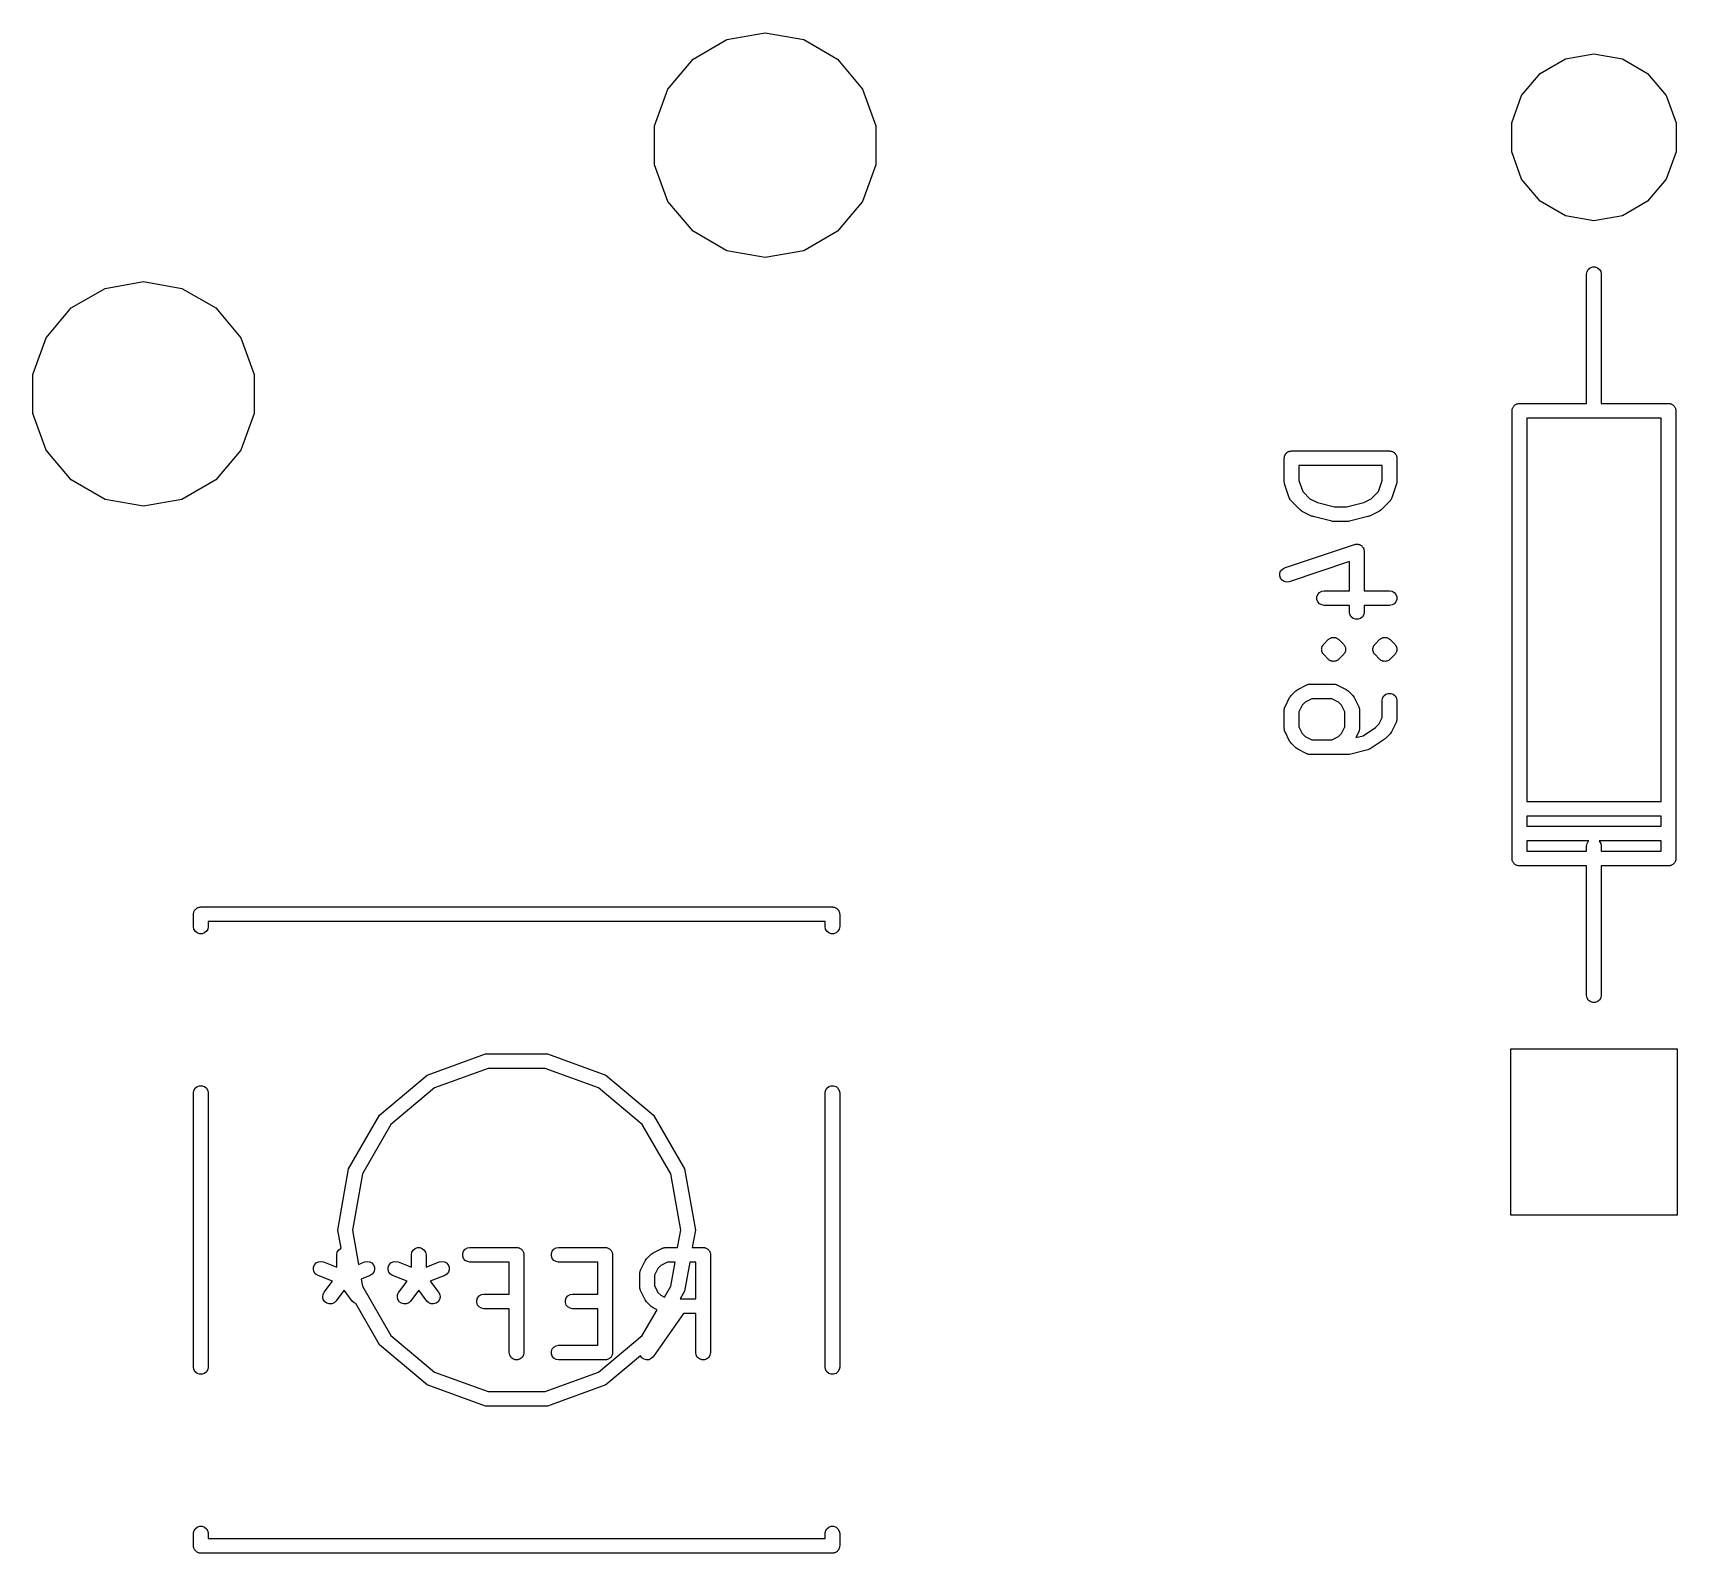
# Model space of a CAD drawing. Extents: x 17 to 273, y -105 to -8.
# Drawn here: x 169.06 to 185.85, y -31.3 to -15.77 of the extents above; entities that cross this region are included whole.
import ezdxf

# ---------------------------------------------------------------- set-up
doc = ezdxf.new("R2010")
doc.units = 0
doc.header["$MEASUREMENT"] = 0
doc.layers.add('BLACK', color=7, linetype='CONTINUOUS')

msp = doc.modelspace()

# ---------------------------------------------------------------- linework, layer by layer
at = {"layer": 'Black'}
for p, q in [((176.148, -15.8418), (176.54, -15.7726)), ((176.54, -15.7726), (176.932, -15.8418)), ((175.802, -16.0411), (176.148, -15.8418)), ((176.932, -15.8418), (177.278, -16.0411)), ((175.546, -16.3463), (175.802, -16.0411)), ((177.278, -16.0411), (177.534, -16.3463)), ((184.454, -16.1861), (184.711, -16.038)), ((184.711, -16.038), (185.003, -15.9866)), ((185.003, -15.9866), (185.294, -16.038)), ((185.294, -16.038), (185.551, -16.1861)), ((184.264, -16.413), (184.454, -16.1861)), ((185.551, -16.1861), (185.741, -16.413)), ((175.41, -16.7208), (175.546, -16.3463)), ((177.534, -16.3463), (177.67, -16.7208)), ((184.163, -16.6914), (184.264, -16.413)), ((185.741, -16.413), (185.842, -16.6914)), ((175.41, -17.1192), (175.41, -16.7208)), ((177.67, -16.7208), (177.67, -17.1192)), ((184.163, -16.9876), (184.163, -16.6914)), ((185.842, -16.6914), (185.842, -16.9876)), ((175.546, -17.4937), (175.41, -17.1192)), ((177.67, -17.1192), (177.534, -17.4937)), ((184.264, -17.2659), (184.163, -16.9876)), ((185.842, -16.9876), (185.741, -17.2659)), ((184.454, -17.4928), (184.264, -17.2659)), ((185.741, -17.2659), (185.551, -17.4928)), ((175.802, -17.7989), (175.546, -17.4937)), ((177.534, -17.4937), (177.278, -17.7989)), ((184.711, -17.6409), (184.454, -17.4928)), ((185.551, -17.4928), (185.294, -17.6409)), ((176.148, -17.9982), (175.802, -17.7989)), ((177.278, -17.7989), (176.932, -17.9982)), ((185.003, -17.6924), (184.711, -17.6409)), ((185.294, -17.6409), (185.003, -17.6924)), ((176.54, -18.0674), (176.148, -17.9982)), ((176.932, -17.9982), (176.54, -18.0674)), ((184.928, -18.2365), (184.932, -18.2108)), ((184.928, -19.5585), (184.928, -18.2365)), ((184.932, -18.2108), (184.945, -18.1883)), ((184.945, -18.1883), (184.965, -18.1715)), ((184.965, -18.1715), (184.99, -18.1626)), ((184.99, -18.1626), (185.016, -18.1626)), ((185.016, -18.1626), (185.04, -18.1715)), ((185.04, -18.1715), (185.06, -18.1883)), ((185.06, -18.1883), (185.073, -18.2108)), ((185.073, -18.2108), (185.078, -18.2365)), ((185.078, -18.2365), (185.078, -19.5585)), ((169.452, -18.5811), (169.798, -18.3818)), ((169.798, -18.3818), (170.19, -18.3126)), ((170.19, -18.3126), (170.582, -18.3818)), ((170.582, -18.3818), (170.928, -18.5811)), ((169.196, -18.8863), (169.452, -18.5811)), ((170.928, -18.5811), (171.184, -18.8863)), ((169.06, -19.2608), (169.196, -18.8863)), ((171.184, -18.8863), (171.32, -19.2608)), ((169.06, -19.6592), (169.06, -19.2608)), ((171.32, -19.2608), (171.32, -19.6592)), ((184.166, -19.6335), (184.167, -19.627)), ((184.166, -24.2055), (184.166, -19.6335)), ((184.167, -19.6205), (184.169, -19.6143)), ((184.167, -19.627), (184.167, -19.6205)), ((184.169, -19.6143), (184.17, -19.6078)), ((184.17, -19.6078), (184.173, -19.6021)), ((184.173, -19.6021), (184.176, -19.596)), ((184.176, -19.596), (184.18, -19.591)), ((184.18, -19.591), (184.183, -19.5853)), ((184.183, -19.5853), (184.188, -19.5811)), ((184.188, -19.5811), (184.192, -19.576)), ((184.192, -19.576), (184.198, -19.5727)), ((184.198, -19.5727), (184.203, -19.5685)), ((184.203, -19.5685), (184.209, -19.5663)), ((184.209, -19.5663), (184.215, -19.563)), ((184.215, -19.563), (184.221, -19.5619)), ((184.221, -19.5619), (184.228, -19.5596)), ((184.228, -19.5596), (184.234, -19.5596)), ((184.234, -19.5596), (184.241, -19.5585)), ((184.241, -19.5585), (184.928, -19.5585)), ((185.078, -19.5585), (185.765, -19.5585)), ((185.765, -19.5585), (185.771, -19.5596)), ((185.771, -19.5596), (185.778, -19.5596)), ((185.778, -19.5596), (185.784, -19.5619)), ((185.784, -19.5619), (185.79, -19.563)), ((185.79, -19.563), (185.796, -19.5663)), ((185.796, -19.5663), (185.802, -19.5685)), ((185.802, -19.5685), (185.807, -19.5727)), ((185.807, -19.5727), (185.813, -19.576)), ((185.813, -19.576), (185.817, -19.5811)), ((185.817, -19.5811), (185.822, -19.5853)), ((185.822, -19.5853), (185.825, -19.591)), ((185.825, -19.591), (185.829, -19.596)), ((185.829, -19.596), (185.832, -19.6021)), ((185.832, -19.6021), (185.835, -19.6078)), ((185.835, -19.6078), (185.836, -19.6143)), ((185.836, -19.6143), (185.838, -19.6205)), ((185.838, -19.6205), (185.838, -19.627)), ((185.838, -19.627), (185.84, -19.6335)), ((185.84, -19.6335), (185.84, -24.2055)), ((169.196, -20.0337), (169.06, -19.6592)), ((171.32, -19.6592), (171.184, -20.0337)), ((184.316, -19.7085), (184.316, -23.6225)), ((185.69, -19.7085), (184.316, -19.7085)), ((185.69, -23.6225), (185.69, -19.7085)), ((169.452, -20.3389), (169.196, -20.0337)), ((171.184, -20.0337), (170.928, -20.3389)), ((181.84, -20.1171), (181.841, -20.1106)), ((181.84, -20.3552), (181.84, -20.1171)), ((181.841, -20.1041), (181.843, -20.0979)), ((181.841, -20.1106), (181.841, -20.1041)), ((181.843, -20.0979), (181.844, -20.0914)), ((181.844, -20.0914), (181.848, -20.0858)), ((181.848, -20.0858), (181.85, -20.0796)), ((181.85, -20.0796), (181.854, -20.0746)), ((181.854, -20.0746), (181.857, -20.0689)), ((181.857, -20.0689), (181.862, -20.0647)), ((181.862, -20.0647), (181.867, -20.0596)), ((181.867, -20.0596), (181.872, -20.0564)), ((181.872, -20.0564), (181.877, -20.0521)), ((181.877, -20.0521), (181.884, -20.0499)), ((181.884, -20.0499), (181.889, -20.0466)), ((181.889, -20.0466), (181.896, -20.0455)), ((181.896, -20.0455), (181.902, -20.0432)), ((181.902, -20.0432), (181.908, -20.0432)), ((181.908, -20.0432), (181.915, -20.0421)), ((181.915, -20.0421), (182.915, -20.0421)), ((182.915, -20.0421), (182.921, -20.0432)), ((182.921, -20.0432), (182.928, -20.0432)), ((182.928, -20.0432), (182.934, -20.0455)), ((182.934, -20.0455), (182.941, -20.0466)), ((182.941, -20.0466), (182.946, -20.0499)), ((182.946, -20.0499), (182.952, -20.0521)), ((182.952, -20.0521), (182.957, -20.0564)), ((182.957, -20.0564), (182.963, -20.0596)), ((182.963, -20.0596), (182.967, -20.0647)), ((182.967, -20.0647), (182.972, -20.0689)), ((182.972, -20.0689), (182.976, -20.0746)), ((182.976, -20.0746), (182.98, -20.0796)), ((182.98, -20.0796), (182.982, -20.0858)), ((182.982, -20.0858), (182.985, -20.0914)), ((182.985, -20.0914), (182.987, -20.0979)), ((182.987, -20.0979), (182.989, -20.1041)), ((182.989, -20.1041), (182.989, -20.1106)), ((182.989, -20.1106), (182.99, -20.1171)), ((182.99, -20.1171), (182.99, -20.3552)), ((181.99, -20.1921), (181.99, -20.343)), ((182.84, -20.1921), (181.99, -20.1921)), ((182.84, -20.343), (182.84, -20.1921)), ((169.798, -20.5382), (169.452, -20.3389)), ((170.928, -20.3389), (170.582, -20.5382)), ((181.842, -20.367), (181.84, -20.3552)), ((181.844, -20.3789), (181.842, -20.367)), ((181.891, -20.5218), (181.844, -20.3789)), ((181.99, -20.343), (182.028, -20.4575)), ((182.028, -20.4575), (182.102, -20.5317)), ((182.728, -20.5317), (182.802, -20.4575)), ((182.802, -20.4575), (182.84, -20.343)), ((182.986, -20.3789), (182.938, -20.5218)), ((182.988, -20.367), (182.986, -20.3789)), ((182.99, -20.3552), (182.988, -20.367)), ((170.19, -20.6074), (169.798, -20.5382)), ((170.582, -20.5382), (170.19, -20.6074)), ((181.893, -20.5256), (181.891, -20.5218)), ((181.895, -20.5297), (181.893, -20.5256)), ((181.9, -20.5369), (181.895, -20.5297)), ((181.904, -20.5447), (181.9, -20.5369)), ((181.907, -20.5475), (181.904, -20.5447)), ((181.91, -20.5511), (181.907, -20.5475)), ((182.005, -20.6463), (181.91, -20.5511)), ((182.015, -20.6532), (182.005, -20.6463)), ((182.024, -20.6604), (182.015, -20.6532)), ((182.102, -20.5317), (182.179, -20.5701)), ((182.179, -20.5701), (182.353, -20.6135)), ((182.353, -20.6135), (182.477, -20.6135)), ((182.477, -20.6135), (182.651, -20.5701)), ((182.651, -20.5701), (182.728, -20.5317)), ((182.815, -20.6532), (182.806, -20.6604)), ((182.825, -20.6463), (182.815, -20.6532)), ((182.92, -20.5511), (182.825, -20.6463)), ((182.923, -20.5475), (182.92, -20.5511)), ((182.926, -20.5447), (182.923, -20.5475)), ((182.93, -20.5369), (182.926, -20.5447)), ((182.935, -20.5297), (182.93, -20.5369)), ((182.936, -20.5256), (182.935, -20.5297)), ((182.938, -20.5218), (182.936, -20.5256)), ((182.119, -20.708), (182.024, -20.6604)), ((182.127, -20.7103), (182.119, -20.708)), ((182.135, -20.7137), (182.127, -20.7103)), ((182.325, -20.7613), (182.135, -20.7137)), ((182.334, -20.7619), (182.325, -20.7613)), ((182.343, -20.7635), (182.334, -20.7619)), ((182.486, -20.7635), (182.343, -20.7635)), ((182.495, -20.7619), (182.486, -20.7635)), ((182.505, -20.7613), (182.495, -20.7619)), ((182.695, -20.7137), (182.505, -20.7613)), ((182.703, -20.7103), (182.695, -20.7137)), ((182.71, -20.708), (182.703, -20.7103)), ((182.806, -20.6604), (182.71, -20.708)), ((181.844, -21.2364), (182.558, -20.9983)), ((182.558, -20.9983), (182.563, -20.9975)), ((182.563, -20.9975), (182.569, -20.9956)), ((182.569, -20.9956), (182.576, -20.9956)), ((182.576, -20.9956), (182.584, -20.9945)), ((182.584, -20.9945), (182.589, -20.9956)), ((182.589, -20.9956), (182.595, -20.9956)), ((182.595, -20.9956), (182.602, -20.9982)), ((182.602, -20.9982), (182.609, -20.9997)), ((182.609, -20.9997), (182.614, -21.0026)), ((182.614, -21.0026), (182.619, -21.0045)), ((182.619, -21.0045), (182.625, -21.0094)), ((182.625, -21.0094), (182.631, -21.0134)), ((182.631, -21.0134), (182.635, -21.0177)), ((182.635, -21.0177), (182.639, -21.0213)), ((182.639, -21.0213), (182.643, -21.0278)), ((182.643, -21.0278), (182.648, -21.0338)), ((182.648, -21.0338), (182.649, -21.039)), ((182.649, -21.039), (182.652, -21.0438)), ((182.652, -21.0438), (182.653, -21.0513)), ((182.653, -21.0513), (182.656, -21.0585)), ((182.656, -21.0585), (182.656, -21.064)), ((182.656, -21.064), (182.657, -21.0695)), ((182.657, -21.0695), (182.657, -21.4707)), ((181.793, -21.3186), (181.794, -21.2925)), ((181.801, -21.3433), (181.793, -21.3186)), ((181.794, -21.2925), (181.803, -21.2683)), ((181.803, -21.2683), (181.821, -21.2488)), ((181.821, -21.2488), (181.844, -21.2364)), ((182.507, -21.1735), (181.891, -21.3787)), ((182.507, -21.4707), (182.507, -21.1735)), ((181.818, -21.3637), (181.801, -21.3433)), ((181.84, -21.3773), (181.818, -21.3637)), ((181.865, -21.3825), (181.84, -21.3773)), ((181.891, -21.3787), (181.865, -21.3825)), ((182.183, -21.5082), (182.2, -21.4882)), ((182.2, -21.4882), (182.223, -21.4752)), ((182.223, -21.4752), (182.248, -21.4707)), ((182.248, -21.4707), (182.507, -21.4707)), ((182.657, -21.4707), (182.915, -21.4707)), ((182.915, -21.4707), (182.941, -21.4752)), ((182.941, -21.4752), (182.963, -21.4882)), ((182.963, -21.4882), (182.98, -21.5082)), ((182.174, -21.5326), (182.183, -21.5082)), ((182.174, -21.5587), (182.174, -21.5326)), ((182.183, -21.5832), (182.174, -21.5587)), ((182.2, -21.6031), (182.183, -21.5832)), ((182.223, -21.6161), (182.2, -21.6031)), ((182.248, -21.6207), (182.223, -21.6161)), ((182.507, -21.6207), (182.248, -21.6207)), ((182.507, -21.6885), (182.507, -21.6207)), ((182.915, -21.6207), (182.657, -21.6207)), ((182.657, -21.6207), (182.657, -21.6885)), ((182.941, -21.6161), (182.915, -21.6207)), ((182.963, -21.6031), (182.941, -21.6161)), ((182.98, -21.5832), (182.963, -21.6031)), ((182.98, -21.5082), (182.989, -21.5326)), ((182.989, -21.5587), (182.98, -21.5832)), ((182.989, -21.5326), (182.989, -21.5587)), ((182.511, -21.7142), (182.507, -21.6885)), ((182.524, -21.7367), (182.511, -21.7142)), ((182.544, -21.7535), (182.524, -21.7367)), ((182.569, -21.7624), (182.544, -21.7535)), ((182.595, -21.7624), (182.569, -21.7624)), ((182.619, -21.7535), (182.595, -21.7624)), ((182.639, -21.7367), (182.619, -21.7535)), ((182.652, -21.7142), (182.639, -21.7367)), ((182.657, -21.6885), (182.652, -21.7142)), ((182.243, -22.0164), (182.29, -21.9688)), ((182.29, -21.9688), (182.296, -21.9651)), ((182.296, -21.9651), (182.3, -21.9604)), ((182.3, -21.9604), (182.306, -21.9576)), ((182.306, -21.9576), (182.312, -21.9539)), ((182.312, -21.9539), (182.318, -21.9522)), ((182.318, -21.9522), (182.324, -21.9494)), ((182.324, -21.9494), (182.331, -21.9488)), ((182.331, -21.9488), (182.337, -21.9471)), ((182.337, -21.9471), (182.343, -21.9477)), ((182.343, -21.9477), (182.35, -21.9471)), ((182.35, -21.9471), (182.356, -21.9488)), ((182.356, -21.9488), (182.363, -21.9494)), ((182.363, -21.9494), (182.369, -21.9522)), ((182.369, -21.9522), (182.375, -21.9539)), ((182.375, -21.9539), (182.381, -21.9576)), ((182.381, -21.9576), (182.387, -21.9604)), ((182.387, -21.9604), (182.391, -21.9651)), ((182.391, -21.9651), (182.397, -21.9688)), ((182.397, -21.9688), (182.444, -22.0164)), ((182.767, -22.0164), (182.814, -21.9688)), ((182.814, -21.9688), (182.82, -21.9651)), ((182.82, -21.9651), (182.824, -21.9604)), ((182.824, -21.9604), (182.83, -21.9576)), ((182.83, -21.9576), (182.836, -21.9539)), ((182.836, -21.9539), (182.842, -21.9522)), ((182.842, -21.9522), (182.848, -21.9494)), ((182.848, -21.9494), (182.854, -21.9488)), ((182.854, -21.9488), (182.861, -21.9471)), ((182.861, -21.9471), (182.867, -21.9477)), ((182.867, -21.9477), (182.874, -21.9471)), ((182.874, -21.9471), (182.88, -21.9488)), ((182.88, -21.9488), (182.887, -21.9494)), ((182.887, -21.9494), (182.893, -21.9522)), ((182.893, -21.9522), (182.899, -21.9539)), ((182.899, -21.9539), (182.904, -21.9576)), ((182.904, -21.9576), (182.91, -21.9604)), ((182.91, -21.9604), (182.915, -21.9651)), ((182.915, -21.9651), (182.92, -21.9688)), ((182.92, -21.9688), (182.968, -22.0164)), ((182.221, -22.0629), (182.222, -22.0598)), ((182.222, -22.0695), (182.221, -22.0629)), ((182.221, -22.076), (182.222, -22.0695)), ((182.222, -22.0792), (182.221, -22.076)), ((182.222, -22.0565), (182.223, -22.0534)), ((182.222, -22.0598), (182.222, -22.0565)), ((182.222, -22.0825), (182.222, -22.0792)), ((182.223, -22.0856), (182.222, -22.0825)), ((182.223, -22.0501), (182.226, -22.0441)), ((182.223, -22.0534), (182.223, -22.0501)), ((182.223, -22.0889), (182.223, -22.0856)), ((182.226, -22.0948), (182.223, -22.0889)), ((182.226, -22.0441), (182.228, -22.0378)), ((182.228, -22.1012), (182.226, -22.0948)), ((182.228, -22.0378), (182.23, -22.0351)), ((182.23, -22.1039), (182.228, -22.1012)), ((182.23, -22.0351), (182.231, -22.032)), ((182.231, -22.107), (182.23, -22.1039)), ((182.231, -22.032), (182.233, -22.0295)), ((182.233, -22.1095), (182.231, -22.107)), ((182.233, -22.0295), (182.234, -22.0265)), ((182.234, -22.1125), (182.233, -22.1095)), ((182.234, -22.0265), (182.239, -22.0218)), ((182.239, -22.1171), (182.234, -22.1125)), ((182.239, -22.0218), (182.243, -22.0164)), ((182.243, -22.1225), (182.239, -22.1171)), ((182.29, -22.1701), (182.243, -22.1225)), ((182.444, -22.1225), (182.397, -22.1701)), ((182.444, -22.0164), (182.448, -22.0218)), ((182.448, -22.1171), (182.444, -22.1225)), ((182.448, -22.0218), (182.453, -22.0265)), ((182.453, -22.1125), (182.448, -22.1171)), ((182.453, -22.0265), (182.454, -22.0295)), ((182.454, -22.1095), (182.453, -22.1125)), ((182.454, -22.0295), (182.456, -22.032)), ((182.456, -22.107), (182.454, -22.1095)), ((182.456, -22.032), (182.457, -22.0351)), ((182.457, -22.1039), (182.456, -22.107)), ((182.457, -22.0351), (182.459, -22.0378)), ((182.459, -22.1012), (182.457, -22.1039)), ((182.459, -22.0378), (182.461, -22.0441)), ((182.461, -22.0948), (182.459, -22.1012)), ((182.461, -22.0441), (182.464, -22.0501)), ((182.464, -22.0889), (182.461, -22.0948)), ((182.464, -22.0501), (182.464, -22.0534)), ((182.464, -22.0534), (182.465, -22.0565)), ((182.465, -22.0825), (182.464, -22.0856)), ((182.464, -22.0856), (182.464, -22.0889)), ((182.465, -22.0565), (182.465, -22.0598)), ((182.465, -22.0598), (182.466, -22.0629)), ((182.466, -22.0629), (182.465, -22.0695)), ((182.465, -22.0695), (182.466, -22.076)), ((182.466, -22.076), (182.465, -22.0792)), ((182.465, -22.0792), (182.465, -22.0825)), ((182.745, -22.0629), (182.746, -22.0598)), ((182.746, -22.0695), (182.745, -22.0629)), ((182.745, -22.076), (182.746, -22.0695)), ((182.746, -22.0792), (182.745, -22.076)), ((182.746, -22.0565), (182.747, -22.0534)), ((182.746, -22.0598), (182.746, -22.0565)), ((182.746, -22.0825), (182.746, -22.0792)), ((182.747, -22.0856), (182.746, -22.0825)), ((182.747, -22.0501), (182.75, -22.0441)), ((182.747, -22.0534), (182.747, -22.0501)), ((182.747, -22.0889), (182.747, -22.0856)), ((182.75, -22.0948), (182.747, -22.0889)), ((182.75, -22.0441), (182.752, -22.0378)), ((182.752, -22.1012), (182.75, -22.0948)), ((182.752, -22.0378), (182.754, -22.0351)), ((182.754, -22.1039), (182.752, -22.1012)), ((182.754, -22.0351), (182.755, -22.032)), ((182.755, -22.107), (182.754, -22.1039)), ((182.755, -22.032), (182.757, -22.0295)), ((182.757, -22.1095), (182.755, -22.107)), ((182.757, -22.0295), (182.758, -22.0265)), ((182.758, -22.1125), (182.757, -22.1095)), ((182.758, -22.0265), (182.763, -22.0218)), ((182.763, -22.1171), (182.758, -22.1125)), ((182.763, -22.0218), (182.767, -22.0164)), ((182.767, -22.1225), (182.763, -22.1171)), ((182.814, -22.1701), (182.767, -22.1225)), ((182.968, -22.1225), (182.92, -22.1701)), ((182.968, -22.0164), (182.972, -22.0218)), ((182.972, -22.1171), (182.968, -22.1225)), ((182.972, -22.0218), (182.976, -22.0265)), ((182.976, -22.1125), (182.972, -22.1171)), ((182.976, -22.0265), (182.978, -22.0295)), ((182.978, -22.1095), (182.976, -22.1125)), ((182.978, -22.0295), (182.98, -22.032)), ((182.98, -22.107), (182.978, -22.1095)), ((182.98, -22.032), (182.981, -22.0351)), ((182.981, -22.1039), (182.98, -22.107)), ((182.981, -22.0351), (182.983, -22.0378)), ((182.983, -22.1012), (182.981, -22.1039)), ((182.983, -22.0378), (182.985, -22.0441)), ((182.985, -22.0948), (182.983, -22.1012)), ((182.985, -22.0441), (182.987, -22.0501)), ((182.987, -22.0889), (182.985, -22.0948)), ((182.987, -22.0501), (182.988, -22.0534)), ((182.988, -22.0856), (182.987, -22.0889)), ((182.988, -22.0534), (182.989, -22.0565)), ((182.989, -22.0825), (182.988, -22.0856)), ((182.989, -22.0565), (182.989, -22.0598)), ((182.989, -22.0598), (182.99, -22.0629)), ((182.99, -22.0629), (182.989, -22.0695)), ((182.989, -22.0695), (182.99, -22.076)), ((182.99, -22.076), (182.989, -22.0792)), ((182.989, -22.0792), (182.989, -22.0825)), ((182.296, -22.1739), (182.29, -22.1701)), ((182.3, -22.1785), (182.296, -22.1739)), ((182.306, -22.1813), (182.3, -22.1785)), ((182.312, -22.1851), (182.306, -22.1813)), ((182.318, -22.1868), (182.312, -22.1851)), ((182.324, -22.1895), (182.318, -22.1868)), ((182.331, -22.1901), (182.324, -22.1895)), ((182.337, -22.1918), (182.331, -22.1901)), ((182.343, -22.1912), (182.337, -22.1918)), ((182.35, -22.1918), (182.343, -22.1912)), ((182.356, -22.1901), (182.35, -22.1918)), ((182.363, -22.1895), (182.356, -22.1901)), ((182.369, -22.1868), (182.363, -22.1895)), ((182.375, -22.1851), (182.369, -22.1868)), ((182.381, -22.1813), (182.375, -22.1851)), ((182.387, -22.1785), (182.381, -22.1813)), ((182.391, -22.1739), (182.387, -22.1785)), ((182.397, -22.1701), (182.391, -22.1739)), ((182.82, -22.1739), (182.814, -22.1701)), ((182.824, -22.1785), (182.82, -22.1739)), ((182.83, -22.1813), (182.824, -22.1785)), ((182.836, -22.1851), (182.83, -22.1813)), ((182.842, -22.1868), (182.836, -22.1851)), ((182.848, -22.1895), (182.842, -22.1868)), ((182.854, -22.1901), (182.848, -22.1895)), ((182.861, -22.1918), (182.854, -22.1901)), ((182.867, -22.1912), (182.861, -22.1918)), ((182.874, -22.1918), (182.867, -22.1912)), ((182.88, -22.1901), (182.874, -22.1918)), ((182.887, -22.1895), (182.88, -22.1901)), ((182.893, -22.1868), (182.887, -22.1895)), ((182.899, -22.1851), (182.893, -22.1868)), ((182.904, -22.1813), (182.899, -22.1851)), ((182.91, -22.1785), (182.904, -22.1813)), ((182.915, -22.1739), (182.91, -22.1785)), ((182.92, -22.1701), (182.915, -22.1739)), ((181.91, -22.5403), (181.957, -22.4926)), ((181.957, -22.4926), (181.967, -22.4858)), ((181.967, -22.4858), (181.977, -22.4786)), ((181.977, -22.4786), (182.072, -22.431)), ((182.072, -22.431), (182.076, -22.4297)), ((182.076, -22.4297), (182.08, -22.4276)), ((182.08, -22.4276), (182.088, -22.426)), ((182.088, -22.426), (182.097, -22.4235)), ((182.097, -22.4235), (182.101, -22.4238)), ((182.101, -22.4238), (182.105, -22.4231)), ((182.105, -22.4231), (182.343, -22.4231)), ((182.343, -22.4231), (182.348, -22.4238)), ((182.348, -22.4238), (182.352, -22.4235)), ((182.352, -22.4235), (182.36, -22.426)), ((182.36, -22.426), (182.369, -22.4276)), ((182.369, -22.4276), (182.373, -22.4297)), ((182.373, -22.4297), (182.377, -22.431)), ((182.377, -22.431), (182.472, -22.4786)), ((182.472, -22.4786), (182.482, -22.4857)), ((182.482, -22.4857), (182.492, -22.4926)), ((182.492, -22.4926), (182.539, -22.5403)), ((181.843, -22.6715), (181.844, -22.6629)), ((181.844, -22.6629), (181.847, -22.6591)), ((181.847, -22.6591), (181.848, -22.655)), ((181.848, -22.655), (181.895, -22.5597)), ((181.895, -22.5597), (181.903, -22.5501)), ((181.903, -22.5501), (181.91, -22.5403)), ((182.024, -22.6377), (181.99, -22.7062)), ((182.055, -22.6073), (182.024, -22.6377)), ((182.123, -22.5731), (182.055, -22.6073)), ((182.326, -22.5731), (182.123, -22.5731)), ((182.394, -22.6073), (182.326, -22.5731)), ((182.425, -22.6377), (182.394, -22.6073)), ((182.459, -22.7062), (182.425, -22.6377)), ((182.539, -22.5403), (182.546, -22.5501)), ((182.546, -22.5501), (182.553, -22.5597)), ((182.553, -22.5597), (182.601, -22.655)), ((182.601, -22.655), (182.602, -22.6591)), ((182.602, -22.6591), (182.604, -22.6629)), ((182.604, -22.6629), (182.606, -22.6715)), ((182.84, -22.5933), (182.844, -22.5676)), ((182.84, -22.7661), (182.84, -22.5933)), ((182.844, -22.5676), (182.857, -22.5451)), ((182.857, -22.5451), (182.877, -22.5283)), ((182.877, -22.5283), (182.902, -22.5194)), ((182.902, -22.5194), (182.928, -22.5194)), ((182.928, -22.5194), (182.952, -22.5283)), ((182.952, -22.5283), (182.972, -22.5451)), ((182.972, -22.5451), (182.985, -22.5676)), ((182.985, -22.5676), (182.99, -22.5933)), ((182.99, -22.5933), (182.99, -22.7838)), ((181.84, -22.68), (181.843, -22.6715)), ((181.841, -22.6843), (181.84, -22.68)), ((181.84, -22.6885), (181.841, -22.6843)), ((181.84, -22.879), (181.84, -22.6885)), ((181.99, -22.7062), (181.99, -22.8613)), ((182.459, -22.8613), (182.459, -22.7062)), ((182.606, -22.6715), (182.608, -22.68)), ((182.608, -22.68), (182.608, -22.6843)), ((182.608, -22.6843), (182.609, -22.6885)), ((182.609, -22.6885), (182.609, -22.879)), ((182.772, -22.8683), (182.806, -22.8346)), ((182.806, -22.8346), (182.84, -22.7661)), ((182.982, -22.8173), (182.934, -22.9125)), ((182.983, -22.8132), (182.982, -22.8173)), ((182.985, -22.8094), (182.983, -22.8132)), ((182.987, -22.8008), (182.985, -22.8094)), ((182.989, -22.7923), (182.987, -22.8008)), ((182.99, -22.7838), (182.989, -22.788)), ((182.989, -22.788), (182.989, -22.7923)), ((181.841, -22.8833), (181.84, -22.879)), ((181.84, -22.8876), (181.841, -22.8833)), ((181.843, -22.896), (181.84, -22.8876)), ((181.844, -22.9047), (181.843, -22.896)), ((181.847, -22.9084), (181.844, -22.9047)), ((181.848, -22.9125), (181.847, -22.9084)), ((181.895, -23.0078), (181.848, -22.9125)), ((181.99, -22.8613), (182.024, -22.9298)), ((182.024, -22.9298), (182.055, -22.9602)), ((182.055, -22.9602), (182.123, -22.9945)), ((182.123, -22.9945), (182.326, -22.9945)), ((182.326, -22.9945), (182.394, -22.9602)), ((182.394, -22.9602), (182.425, -22.9298)), ((182.425, -22.9298), (182.459, -22.8613)), ((182.601, -22.9125), (182.572, -22.9708)), ((182.572, -22.9708), (182.646, -22.9523)), ((182.602, -22.9084), (182.601, -22.9125)), ((182.604, -22.9047), (182.602, -22.9084)), ((182.606, -22.896), (182.604, -22.9047)), ((182.608, -22.8876), (182.606, -22.896)), ((182.609, -22.879), (182.608, -22.8833)), ((182.608, -22.8833), (182.608, -22.8876)), ((182.646, -22.9523), (182.772, -22.8683)), ((182.861, -22.989), (182.718, -23.0843)), ((182.867, -22.9839), (182.861, -22.989)), ((182.873, -22.9797), (182.867, -22.9839)), ((182.92, -22.932), (182.873, -22.9797)), ((182.927, -22.9222), (182.92, -22.932)), ((182.934, -22.9125), (182.927, -22.9222)), ((181.903, -23.0174), (181.895, -23.0078)), ((181.91, -23.0273), (181.903, -23.0174)), ((181.957, -23.0749), (181.91, -23.0273)), ((181.967, -23.0818), (181.957, -23.0749)), ((181.977, -23.0889), (181.967, -23.0818)), ((182.072, -23.1366), (181.977, -23.0889)), ((182.076, -23.1378), (182.072, -23.1366)), ((182.08, -23.14), (182.076, -23.1378)), ((182.088, -23.1415), (182.08, -23.14)), ((182.097, -23.144), (182.088, -23.1415)), ((182.101, -23.1437), (182.097, -23.144)), ((182.105, -23.1445), (182.101, -23.1437)), ((182.486, -23.1445), (182.105, -23.1445)), ((182.495, -23.1429), (182.486, -23.1445)), ((182.505, -23.1422), (182.495, -23.1429)), ((182.695, -23.0946), (182.505, -23.1422)), ((182.707, -23.0894), (182.695, -23.0946)), ((182.718, -23.0843), (182.707, -23.0894)), ((184.316, -23.6225), (185.69, -23.6225)), ((184.316, -23.7725), (184.316, -23.8765)), ((185.69, -23.7725), (184.316, -23.7725)), ((185.69, -23.8765), (185.69, -23.7725)), ((184.316, -23.8765), (185.69, -23.8765)), ((184.316, -24.0265), (184.316, -24.1305)), ((184.95, -24.0265), (184.316, -24.0265)), ((184.316, -24.1305), (184.928, -24.1305)), ((184.928, -24.0785), (184.932, -24.0528)), ((184.928, -24.1305), (184.928, -24.0785)), ((184.932, -24.0528), (184.945, -24.0303)), ((184.945, -24.0303), (184.95, -24.0265)), ((185.055, -24.0265), (185.06, -24.0303)), ((185.69, -24.0265), (185.055, -24.0265)), ((185.06, -24.0303), (185.073, -24.0528)), ((185.073, -24.0528), (185.078, -24.0785)), ((185.078, -24.0785), (185.078, -24.1305)), ((185.078, -24.1305), (185.69, -24.1305)), ((185.69, -24.1305), (185.69, -24.0265)), ((184.167, -24.2119), (184.166, -24.2055)), ((184.167, -24.2185), (184.167, -24.2119)), ((184.169, -24.2247), (184.167, -24.2185)), ((184.17, -24.2311), (184.169, -24.2247)), ((184.173, -24.2368), (184.17, -24.2311)), ((184.176, -24.243), (184.173, -24.2368)), ((184.18, -24.248), (184.176, -24.243)), ((184.183, -24.2537), (184.18, -24.248)), ((184.188, -24.2579), (184.183, -24.2537)), ((184.192, -24.2629), (184.188, -24.2579)), ((184.198, -24.2662), (184.192, -24.2629)), ((184.203, -24.2704), (184.198, -24.2662)), ((184.209, -24.2727), (184.203, -24.2704)), ((184.215, -24.276), (184.209, -24.2727)), ((184.221, -24.2771), (184.215, -24.276)), ((184.228, -24.2793), (184.221, -24.2771)), ((184.234, -24.2793), (184.228, -24.2793)), ((184.241, -24.2805), (184.234, -24.2793)), ((184.928, -24.2805), (184.241, -24.2805)), ((184.928, -25.6025), (184.928, -24.2805)), ((185.765, -24.2805), (185.078, -24.2805)), ((185.078, -24.2805), (185.078, -25.6025)), ((185.771, -24.2793), (185.765, -24.2805)), ((185.778, -24.2793), (185.771, -24.2793)), ((185.784, -24.2771), (185.778, -24.2793)), ((185.79, -24.276), (185.784, -24.2771)), ((185.796, -24.2727), (185.79, -24.276)), ((185.802, -24.2704), (185.796, -24.2727)), ((185.807, -24.2662), (185.802, -24.2704)), ((185.813, -24.2629), (185.807, -24.2662)), ((185.817, -24.2579), (185.813, -24.2629)), ((185.822, -24.2537), (185.817, -24.2579)), ((185.825, -24.248), (185.822, -24.2537)), ((185.829, -24.243), (185.825, -24.248)), ((185.832, -24.2368), (185.829, -24.243)), ((185.835, -24.2311), (185.832, -24.2368)), ((185.836, -24.2247), (185.835, -24.2311)), ((185.838, -24.2185), (185.836, -24.2247)), ((185.84, -24.2055), (185.838, -24.2119)), ((185.838, -24.2119), (185.838, -24.2185)), ((170.7, -24.775), (170.701, -24.7685)), ((170.7, -24.9), (170.7, -24.775)), ((170.701, -24.762), (170.703, -24.7558)), ((170.701, -24.7685), (170.701, -24.762)), ((170.703, -24.7558), (170.705, -24.7493)), ((170.705, -24.7493), (170.708, -24.7437)), ((170.708, -24.7437), (170.71, -24.7375)), ((170.71, -24.7375), (170.714, -24.7325)), ((170.714, -24.7325), (170.718, -24.7268)), ((170.718, -24.7268), (170.723, -24.7226)), ((170.723, -24.7226), (170.727, -24.7175)), ((170.727, -24.7175), (170.732, -24.7143)), ((170.732, -24.7143), (170.737, -24.71)), ((170.737, -24.71), (170.744, -24.7078)), ((170.744, -24.7078), (170.749, -24.7045)), ((170.749, -24.7045), (170.756, -24.7034)), ((170.756, -24.7034), (170.762, -24.7011)), ((170.762, -24.7011), (170.769, -24.7011)), ((170.769, -24.7011), (170.775, -24.7)), ((170.775, -24.7), (177.225, -24.7)), ((177.15, -24.85), (170.85, -24.85)), ((170.85, -24.85), (170.85, -24.9)), ((177.15, -24.9), (177.15, -24.85)), ((177.225, -24.7), (177.231, -24.7011)), ((177.231, -24.7011), (177.238, -24.7011)), ((177.238, -24.7011), (177.244, -24.7034)), ((177.244, -24.7034), (177.251, -24.7045)), ((177.251, -24.7045), (177.256, -24.7078)), ((177.256, -24.7078), (177.262, -24.71)), ((177.262, -24.71), (177.268, -24.7143)), ((177.268, -24.7143), (177.273, -24.7175)), ((177.273, -24.7175), (177.277, -24.7226)), ((177.277, -24.7226), (177.282, -24.7268)), ((177.282, -24.7268), (177.286, -24.7325)), ((177.286, -24.7325), (177.29, -24.7375)), ((177.29, -24.7375), (177.292, -24.7437)), ((177.292, -24.7437), (177.295, -24.7493)), ((177.295, -24.7493), (177.297, -24.7558)), ((177.297, -24.7558), (177.299, -24.762)), ((177.299, -24.762), (177.299, -24.7685)), ((177.299, -24.7685), (177.3, -24.775)), ((177.3, -24.775), (177.3, -24.9)), ((170.705, -24.9257), (170.7, -24.9)), ((170.718, -24.9482), (170.705, -24.9257)), ((170.737, -24.965), (170.718, -24.9482)), ((170.762, -24.9739), (170.737, -24.965)), ((170.788, -24.9739), (170.762, -24.9739)), ((170.812, -24.965), (170.788, -24.9739)), ((170.832, -24.9482), (170.812, -24.965)), ((170.845, -24.9257), (170.832, -24.9482)), ((170.85, -24.9), (170.845, -24.9257)), ((177.155, -24.9257), (177.15, -24.9)), ((177.168, -24.9482), (177.155, -24.9257)), ((177.188, -24.965), (177.168, -24.9482)), ((177.212, -24.9739), (177.188, -24.965)), ((177.238, -24.9739), (177.212, -24.9739)), ((177.262, -24.965), (177.238, -24.9739)), ((177.282, -24.9482), (177.262, -24.965)), ((177.295, -24.9257), (177.282, -24.9482)), ((177.3, -24.9), (177.295, -24.9257)), ((184.932, -25.6281), (184.928, -25.6025)), ((184.945, -25.6507), (184.932, -25.6281)), ((184.965, -25.6674), (184.945, -25.6507)), ((184.99, -25.6763), (184.965, -25.6674)), ((185.016, -25.6763), (184.99, -25.6763)), ((185.04, -25.6674), (185.016, -25.6763)), ((185.06, -25.6507), (185.04, -25.6674)), ((185.073, -25.6281), (185.06, -25.6507)), ((185.078, -25.6025), (185.073, -25.6281)), ((184.153, -27.8491), (184.153, -26.1498)), ((184.153, -26.1498), (185.852, -26.1498)), ((185.852, -26.1498), (185.852, -27.8491)), ((173.087, -26.4189), (173.683, -26.202)), ((173.709, -26.3497), (173.162, -26.5488)), ((173.683, -26.202), (174.317, -26.202)), ((174.291, -26.3497), (173.709, -26.3497)), ((174.838, -26.5488), (174.291, -26.3497)), ((174.317, -26.202), (174.913, -26.4189)), ((170.737, -26.535), (170.762, -26.5261)), ((170.762, -26.5261), (170.788, -26.5261)), ((170.788, -26.5261), (170.812, -26.535)), ((172.601, -26.8265), (173.087, -26.4189)), ((174.913, -26.4189), (175.399, -26.8265)), ((177.188, -26.535), (177.212, -26.5261)), ((177.212, -26.5261), (177.238, -26.5261)), ((177.238, -26.5261), (177.262, -26.535)), ((170.7, -26.6), (170.705, -26.5743)), ((170.7, -29.4), (170.7, -26.6)), ((170.705, -26.5743), (170.718, -26.5518)), ((170.718, -26.5518), (170.737, -26.535)), ((170.812, -26.535), (170.832, -26.5518)), ((170.832, -26.5518), (170.845, -26.5743)), ((170.845, -26.5743), (170.85, -26.6)), ((170.85, -26.6), (170.85, -29.4)), ((173.162, -26.5488), (172.716, -26.9229)), ((175.284, -26.9229), (174.838, -26.5488)), ((177.15, -26.6), (177.155, -26.5743)), ((177.15, -29.4), (177.15, -26.6)), ((177.155, -26.5743), (177.168, -26.5518)), ((177.168, -26.5518), (177.188, -26.535)), ((177.262, -26.535), (177.282, -26.5518)), ((177.282, -26.5518), (177.295, -26.5743)), ((177.295, -26.5743), (177.3, -26.6)), ((177.3, -26.6), (177.3, -29.4)), ((172.284, -27.3756), (172.601, -26.8265)), ((175.399, -26.8265), (175.716, -27.3756)), ((172.716, -26.9229), (172.425, -27.4269)), ((175.575, -27.4269), (175.284, -26.9229)), ((172.174, -28), (172.284, -27.3756)), ((172.425, -27.4269), (172.324, -28)), ((175.676, -28), (175.575, -27.4269)), ((175.716, -27.3756), (175.826, -28)), ((185.852, -27.8491), (184.153, -27.8491)), ((172.207, -28.1851), (172.174, -28)), ((172.324, -28), (172.386, -28.3505)), ((175.644, -28.1774), (175.676, -28)), ((175.826, -28), (175.794, -28.1774)), ((172.168, -28.2267), (172.181, -28.2042)), ((172.181, -28.2042), (172.201, -28.1874)), ((172.201, -28.1874), (172.207, -28.1851)), ((172.93, -28.2267), (172.943, -28.2042)), ((172.943, -28.2042), (172.963, -28.1874)), ((172.963, -28.1874), (172.987, -28.1785)), ((172.987, -28.1785), (173.013, -28.1785)), ((173.013, -28.1785), (173.037, -28.1874)), ((173.037, -28.1874), (173.057, -28.2042)), ((173.057, -28.2042), (173.07, -28.2267)), ((173.459, -28.2149), (173.476, -28.1949)), ((173.476, -28.1949), (173.498, -28.1819)), ((173.498, -28.1819), (173.524, -28.1774)), ((173.524, -28.1774), (174, -28.1774)), ((174, -28.1774), (174.006, -28.1785)), ((174.006, -28.1785), (174.013, -28.1785)), ((174.013, -28.1785), (174.019, -28.1808)), ((174.019, -28.1808), (174.026, -28.1819)), ((174.026, -28.1819), (174.031, -28.1852)), ((174.031, -28.1852), (174.037, -28.1874)), ((174.037, -28.1874), (174.043, -28.1916)), ((174.043, -28.1916), (174.048, -28.1949)), ((174.048, -28.1949), (174.052, -28.2)), ((174.052, -28.2), (174.057, -28.2042)), ((174.057, -28.2042), (174.061, -28.2099)), ((174.061, -28.2099), (174.065, -28.2149)), ((174.364, -28.2149), (174.38, -28.1949)), ((174.38, -28.1949), (174.403, -28.1819)), ((174.403, -28.1819), (174.429, -28.1774)), ((174.429, -28.1774), (174.905, -28.1774)), ((174.905, -28.1774), (174.911, -28.1785)), ((174.911, -28.1785), (174.918, -28.1785)), ((174.918, -28.1785), (174.924, -28.1808)), ((174.924, -28.1808), (174.93, -28.1819)), ((174.93, -28.1819), (174.936, -28.1852)), ((174.936, -28.1852), (174.942, -28.1874)), ((174.942, -28.1874), (174.947, -28.1916)), ((174.947, -28.1916), (174.953, -28.1949)), ((174.953, -28.1949), (174.957, -28.2)), ((174.957, -28.2), (174.962, -28.2042)), ((174.962, -28.2042), (174.965, -28.2099)), ((174.965, -28.2099), (174.97, -28.2149)), ((175.395, -28.2329), (175.49, -28.1853)), ((175.49, -28.1853), (175.494, -28.1841)), ((175.494, -28.1841), (175.498, -28.1819)), ((175.498, -28.1819), (175.507, -28.1804)), ((175.507, -28.1804), (175.515, -28.1779)), ((175.515, -28.1779), (175.52, -28.1781)), ((175.52, -28.1781), (175.524, -28.1774)), ((175.524, -28.1774), (175.644, -28.1774)), ((175.794, -28.1774), (175.905, -28.1774)), ((175.905, -28.1774), (175.911, -28.1785)), ((175.911, -28.1785), (175.918, -28.1785)), ((175.918, -28.1785), (175.924, -28.1808)), ((175.924, -28.1808), (175.93, -28.1819)), ((175.93, -28.1819), (175.936, -28.1852)), ((175.936, -28.1852), (175.942, -28.1874)), ((175.942, -28.1874), (175.947, -28.1916)), ((175.947, -28.1916), (175.953, -28.1949)), ((175.953, -28.1949), (175.957, -28.2)), ((175.957, -28.2), (175.962, -28.2042)), ((175.962, -28.2042), (175.965, -28.2099)), ((175.965, -28.2099), (175.97, -28.2149)), ((171.927, -28.3799), (171.936, -28.3557)), ((171.936, -28.3557), (171.954, -28.3363)), ((171.954, -28.3363), (171.977, -28.324)), ((171.977, -28.324), (172.002, -28.3203)), ((172.002, -28.3203), (172.028, -28.3256)), ((172.028, -28.3256), (172.163, -28.3797)), ((172.163, -28.2524), (172.168, -28.2267)), ((172.163, -28.3797), (172.163, -28.2524)), ((172.386, -28.3505), (172.448, -28.3256)), ((172.448, -28.3256), (172.474, -28.3203)), ((172.474, -28.3203), (172.5, -28.324)), ((172.5, -28.324), (172.523, -28.3363)), ((172.523, -28.3363), (172.54, -28.3557)), ((172.54, -28.3557), (172.55, -28.3799)), ((172.688, -28.3799), (172.698, -28.3557)), ((172.698, -28.3557), (172.716, -28.3363)), ((172.716, -28.3363), (172.738, -28.324)), ((172.738, -28.324), (172.764, -28.3203)), ((172.764, -28.3203), (172.79, -28.3256)), ((172.79, -28.3256), (172.925, -28.3797)), ((172.925, -28.2524), (172.93, -28.2267)), ((172.925, -28.3797), (172.925, -28.2524)), ((173.07, -28.2267), (173.075, -28.2524)), ((173.075, -28.2524), (173.075, -28.3797)), ((173.075, -28.3797), (173.21, -28.3256)), ((173.21, -28.3256), (173.236, -28.3203)), ((173.236, -28.3203), (173.262, -28.324)), ((173.262, -28.324), (173.284, -28.3363)), ((173.284, -28.3363), (173.302, -28.3557)), ((173.302, -28.3557), (173.312, -28.3799)), ((173.45, -28.2394), (173.459, -28.2149)), ((173.45, -28.2654), (173.45, -28.2394)), ((173.459, -28.2899), (173.45, -28.2654)), ((173.476, -28.3098), (173.459, -28.2899)), ((173.498, -28.3229), (173.476, -28.3098)), ((173.524, -28.3274), (173.498, -28.3229)), ((173.925, -28.3274), (173.524, -28.3274)), ((173.925, -28.6536), (173.925, -28.3274)), ((174.065, -28.2149), (174.067, -28.221)), ((174.067, -28.221), (174.07, -28.2267)), ((174.07, -28.2267), (174.072, -28.2332)), ((174.072, -28.2332), (174.074, -28.2394)), ((174.074, -28.2394), (174.074, -28.2459)), ((174.074, -28.2459), (174.075, -28.2524)), ((174.075, -28.2524), (174.075, -29.2524)), ((174.355, -28.2394), (174.364, -28.2149)), ((174.355, -28.2654), (174.355, -28.2394)), ((174.364, -28.2899), (174.355, -28.2654)), ((174.38, -28.3098), (174.364, -28.2899)), ((174.403, -28.3229), (174.38, -28.3098)), ((174.429, -28.3274), (174.403, -28.3229)), ((174.83, -28.3274), (174.429, -28.3274)), ((174.83, -28.6536), (174.83, -28.3274)), ((174.97, -28.2149), (174.972, -28.221)), ((174.972, -28.221), (174.975, -28.2267)), ((174.975, -28.2267), (174.976, -28.2332)), ((174.976, -28.2332), (174.979, -28.2394)), ((174.979, -28.2394), (174.979, -28.2459)), ((174.979, -28.2459), (174.98, -28.2524)), ((174.98, -28.2524), (174.98, -29.2524)), ((175.266, -28.4093), (175.314, -28.3141)), ((175.314, -28.3141), (175.321, -28.3044)), ((175.321, -28.3044), (175.328, -28.2946)), ((175.328, -28.2946), (175.376, -28.247)), ((175.376, -28.247), (175.385, -28.2401)), ((175.385, -28.2401), (175.395, -28.2329)), ((175.473, -28.3616), (175.443, -28.392)), ((175.542, -28.3274), (175.473, -28.3616)), ((175.618, -28.3274), (175.542, -28.3274)), ((175.575, -28.5731), (175.618, -28.3274)), ((175.768, -28.3274), (175.716, -28.6244)), ((175.83, -28.3274), (175.768, -28.3274)), ((175.83, -28.7012), (175.83, -28.3274)), ((175.97, -28.2149), (175.972, -28.221)), ((175.972, -28.221), (175.975, -28.2267)), ((175.975, -28.2267), (175.976, -28.2332)), ((175.976, -28.2332), (175.979, -28.2394)), ((175.979, -28.2394), (175.979, -28.2459)), ((175.979, -28.2459), (175.98, -28.2524)), ((175.98, -28.2524), (175.98, -29.2524)), ((171.926, -28.4059), (171.927, -28.3799)), ((171.934, -28.4307), (171.926, -28.4059)), ((171.95, -28.4511), (171.934, -28.4307)), ((171.972, -28.4649), (171.95, -28.4511)), ((172.119, -28.5238), (171.972, -28.4649)), ((172.035, -28.636), (172.119, -28.5238)), ((172.504, -28.4649), (172.413, -28.5014)), ((172.413, -28.5014), (172.425, -28.5731)), ((172.526, -28.4511), (172.504, -28.4649)), ((172.542, -28.4307), (172.526, -28.4511)), ((172.55, -28.4059), (172.542, -28.4307)), ((172.55, -28.3799), (172.55, -28.4059)), ((172.688, -28.4059), (172.688, -28.3799)), ((172.696, -28.4307), (172.688, -28.4059)), ((172.712, -28.4511), (172.696, -28.4307)), ((172.734, -28.4649), (172.712, -28.4511)), ((172.881, -28.5238), (172.734, -28.4649)), ((172.797, -28.636), (172.881, -28.5238)), ((173.266, -28.4649), (173.119, -28.5238)), ((173.119, -28.5238), (173.203, -28.636)), ((173.288, -28.4511), (173.266, -28.4649)), ((173.304, -28.4307), (173.288, -28.4511)), ((173.312, -28.4059), (173.304, -28.4307)), ((173.312, -28.3799), (173.312, -28.4059)), ((175.258, -28.4429), (175.259, -28.4386)), ((175.258, -28.5857), (175.258, -28.4429)), ((175.259, -28.4343), (175.261, -28.4259)), ((175.259, -28.4386), (175.259, -28.4343)), ((175.261, -28.4259), (175.263, -28.4172)), ((175.263, -28.4172), (175.265, -28.4135)), ((175.265, -28.4135), (175.266, -28.4093)), ((175.443, -28.392), (175.408, -28.4606)), ((175.408, -28.4606), (175.408, -28.568)), ((172.02, -28.685), (172.023, -28.6592)), ((172.026, -28.7104), (172.02, -28.685)), ((172.023, -28.6592), (172.035, -28.636)), ((172.041, -28.7322), (172.026, -28.7104)), ((172.238, -28.6155), (172.155, -28.726)), ((172.321, -28.726), (172.238, -28.6155)), ((172.425, -28.5731), (172.716, -29.0771)), ((172.782, -28.685), (172.785, -28.6592)), ((172.788, -28.7104), (172.782, -28.685)), ((172.785, -28.6592), (172.797, -28.636)), ((172.802, -28.7322), (172.788, -28.7104)), ((173, -28.6155), (172.917, -28.726)), ((173.083, -28.726), (173, -28.6155)), ((173.212, -28.7104), (173.198, -28.7322)), ((173.203, -28.636), (173.215, -28.6592)), ((173.218, -28.685), (173.212, -28.7104)), ((173.215, -28.6592), (173.218, -28.685)), ((173.593, -28.7155), (173.602, -28.6911)), ((173.602, -28.6911), (173.618, -28.6711)), ((173.618, -28.6711), (173.641, -28.6581)), ((173.641, -28.6581), (173.667, -28.6536)), ((173.667, -28.6536), (173.925, -28.6536)), ((174.498, -28.7155), (174.506, -28.6911)), ((174.506, -28.6911), (174.523, -28.6711)), ((174.523, -28.6711), (174.546, -28.6581)), ((174.546, -28.6581), (174.571, -28.6536)), ((174.571, -28.6536), (174.83, -28.6536)), ((175.259, -28.59), (175.258, -28.5857)), ((175.259, -28.5943), (175.259, -28.59)), ((175.261, -28.6027), (175.259, -28.5943)), ((175.263, -28.6114), (175.261, -28.6027)), ((175.265, -28.6151), (175.263, -28.6114)), ((175.266, -28.6193), (175.265, -28.6151)), ((175.314, -28.7145), (175.266, -28.6193)), ((175.408, -28.568), (175.443, -28.6365)), ((175.443, -28.6365), (175.473, -28.6669)), ((175.473, -28.6669), (175.51, -28.6854)), ((175.51, -28.6854), (175.575, -28.5731)), ((175.716, -28.6244), (175.671, -28.7012)), ((175.671, -28.7012), (175.83, -28.7012)), ((172.061, -28.7479), (172.041, -28.7322)), ((172.086, -28.7554), (172.061, -28.7479)), ((172.112, -28.754), (172.086, -28.7554)), ((172.136, -28.7438), (172.112, -28.754)), ((172.155, -28.726), (172.136, -28.7438)), ((172.34, -28.7438), (172.321, -28.726)), ((172.358, -28.7513), (172.34, -28.7438)), ((172.601, -29.1735), (172.358, -28.7513)), ((172.823, -28.7479), (172.802, -28.7322)), ((172.848, -28.7554), (172.823, -28.7479)), ((172.874, -28.754), (172.848, -28.7554)), ((172.898, -28.7438), (172.874, -28.754)), ((172.917, -28.726), (172.898, -28.7438)), ((173.102, -28.7438), (173.083, -28.726)), ((173.126, -28.754), (173.102, -28.7438)), ((173.152, -28.7554), (173.126, -28.754)), ((173.177, -28.7479), (173.152, -28.7554)), ((173.198, -28.7322), (173.177, -28.7479)), ((173.593, -28.7416), (173.593, -28.7155)), ((173.602, -28.7661), (173.593, -28.7416)), ((173.618, -28.786), (173.602, -28.7661)), ((173.641, -28.799), (173.618, -28.786)), ((173.667, -28.8036), (173.641, -28.799)), ((173.925, -28.8036), (173.667, -28.8036)), ((173.925, -29.2524), (173.925, -28.8036)), ((174.498, -28.7416), (174.498, -28.7155)), ((174.506, -28.7661), (174.498, -28.7416)), ((174.523, -28.786), (174.506, -28.7661)), ((174.546, -28.799), (174.523, -28.786)), ((174.571, -28.8036), (174.546, -28.799)), ((174.83, -28.8036), (174.571, -28.8036)), ((174.83, -29.1774), (174.83, -28.8036)), ((175.284, -29.0771), (175.435, -28.8155)), ((175.321, -28.7242), (175.314, -28.7145)), ((175.328, -28.734), (175.321, -28.7242)), ((175.376, -28.7816), (175.328, -28.734)), ((175.385, -28.7885), (175.376, -28.7816)), ((175.395, -28.7957), (175.385, -28.7885)), ((175.435, -28.8155), (175.395, -28.7957)), ((175.706, -28.8512), (175.395, -29.2954)), ((175.83, -28.8512), (175.706, -28.8512)), ((175.83, -29.2524), (175.83, -28.8512)), ((173.087, -29.5811), (172.601, -29.1735)), ((172.716, -29.0771), (173.162, -29.4512)), ((174.355, -29.2394), (174.364, -29.2149)), ((174.364, -29.2149), (174.38, -29.1949)), ((174.38, -29.1949), (174.403, -29.1819)), ((174.403, -29.1819), (174.429, -29.1774)), ((174.429, -29.1774), (174.83, -29.1774)), ((174.838, -29.4512), (175.284, -29.0771)), ((173.93, -29.278), (173.925, -29.2524)), ((173.943, -29.3006), (173.93, -29.278)), ((173.963, -29.3173), (173.943, -29.3006)), ((173.987, -29.3262), (173.963, -29.3173)), ((174.013, -29.3262), (173.987, -29.3262)), ((174.037, -29.3173), (174.013, -29.3262)), ((174.057, -29.3006), (174.037, -29.3173)), ((174.07, -29.278), (174.057, -29.3006)), ((174.075, -29.2524), (174.07, -29.278)), ((174.355, -29.2654), (174.355, -29.2394)), ((174.364, -29.2899), (174.355, -29.2654)), ((174.38, -29.3098), (174.364, -29.2899)), ((174.403, -29.3229), (174.38, -29.3098)), ((174.429, -29.3274), (174.403, -29.3229)), ((174.905, -29.3274), (174.429, -29.3274)), ((174.911, -29.3262), (174.905, -29.3274)), ((174.918, -29.3262), (174.911, -29.3262)), ((175.266, -29.2849), (174.913, -29.5811)), ((174.924, -29.324), (174.918, -29.3262)), ((174.93, -29.3229), (174.924, -29.324)), ((174.936, -29.3196), (174.93, -29.3229)), ((174.942, -29.3173), (174.936, -29.3196)), ((174.947, -29.3131), (174.942, -29.3173)), ((174.953, -29.3098), (174.947, -29.3131)), ((174.957, -29.3048), (174.953, -29.3098)), ((174.962, -29.3006), (174.957, -29.3048)), ((174.965, -29.2949), (174.962, -29.3006)), ((174.97, -29.2899), (174.965, -29.2949)), ((174.972, -29.2837), (174.97, -29.2899)), ((174.975, -29.278), (174.972, -29.2837)), ((174.976, -29.2716), (174.975, -29.278)), ((174.979, -29.2654), (174.976, -29.2716)), ((174.98, -29.2524), (174.979, -29.2588)), ((174.979, -29.2588), (174.979, -29.2654)), ((175.28, -29.3054), (175.266, -29.2849)), ((175.302, -29.3204), (175.28, -29.3054)), ((175.327, -29.3271), (175.302, -29.3204)), ((175.353, -29.3248), (175.327, -29.3271)), ((175.376, -29.3138), (175.353, -29.3248)), ((175.395, -29.2954), (175.376, -29.3138)), ((175.834, -29.278), (175.83, -29.2524)), ((175.847, -29.3006), (175.834, -29.278)), ((175.867, -29.3173), (175.847, -29.3006)), ((175.892, -29.3262), (175.867, -29.3173)), ((175.918, -29.3262), (175.892, -29.3262)), ((175.942, -29.3173), (175.918, -29.3262)), ((175.962, -29.3006), (175.942, -29.3173)), ((175.975, -29.278), (175.962, -29.3006)), ((175.98, -29.2524), (175.975, -29.278)), ((170.705, -29.4257), (170.7, -29.4)), ((170.718, -29.4482), (170.705, -29.4257)), ((170.737, -29.465), (170.718, -29.4482)), ((170.762, -29.4739), (170.737, -29.465)), ((170.788, -29.4739), (170.762, -29.4739)), ((170.812, -29.465), (170.788, -29.4739)), ((170.832, -29.4482), (170.812, -29.465)), ((170.845, -29.4257), (170.832, -29.4482)), ((170.85, -29.4), (170.845, -29.4257)), ((173.162, -29.4512), (173.709, -29.6503)), ((174.291, -29.6503), (174.838, -29.4512)), ((177.155, -29.4257), (177.15, -29.4)), ((177.168, -29.4482), (177.155, -29.4257)), ((177.188, -29.465), (177.168, -29.4482)), ((177.212, -29.4739), (177.188, -29.465)), ((177.238, -29.4739), (177.212, -29.4739)), ((177.262, -29.465), (177.238, -29.4739)), ((177.282, -29.4482), (177.262, -29.465)), ((177.295, -29.4257), (177.282, -29.4482)), ((177.3, -29.4), (177.295, -29.4257)), ((173.683, -29.798), (173.087, -29.5811)), ((173.709, -29.6503), (174.291, -29.6503)), ((174.913, -29.5811), (174.317, -29.798)), ((174.317, -29.798), (173.683, -29.798)), ((170.705, -31.0743), (170.718, -31.0518)), ((170.718, -31.0518), (170.737, -31.035)), ((170.737, -31.035), (170.762, -31.0261)), ((170.762, -31.0261), (170.788, -31.0261)), ((170.788, -31.0261), (170.812, -31.035)), ((170.812, -31.035), (170.832, -31.0518)), ((170.832, -31.0518), (170.845, -31.0743)), ((177.155, -31.0743), (177.168, -31.0518)), ((177.168, -31.0518), (177.188, -31.035)), ((177.188, -31.035), (177.212, -31.0261)), ((177.212, -31.0261), (177.238, -31.0261)), ((177.238, -31.0261), (177.262, -31.035)), ((177.262, -31.035), (177.282, -31.0518)), ((177.282, -31.0518), (177.295, -31.0743)), ((170.7, -31.1), (170.705, -31.0743)), ((170.7, -31.225), (170.7, -31.1)), ((170.701, -31.2315), (170.7, -31.225)), ((170.701, -31.238), (170.701, -31.2315)), ((170.845, -31.0743), (170.85, -31.1)), ((170.85, -31.1), (170.85, -31.15)), ((170.85, -31.15), (177.15, -31.15)), ((177.15, -31.1), (177.155, -31.0743)), ((177.15, -31.15), (177.15, -31.1)), ((177.295, -31.0743), (177.3, -31.1)), ((177.3, -31.225), (177.299, -31.2315)), ((177.299, -31.2315), (177.299, -31.238)), ((177.3, -31.1), (177.3, -31.225)), ((170.703, -31.2442), (170.701, -31.238)), ((170.705, -31.2507), (170.703, -31.2442)), ((170.708, -31.2563), (170.705, -31.2507)), ((170.71, -31.2625), (170.708, -31.2563)), ((170.714, -31.2675), (170.71, -31.2625)), ((170.718, -31.2732), (170.714, -31.2675)), ((170.723, -31.2774), (170.718, -31.2732)), ((170.727, -31.2825), (170.723, -31.2774)), ((170.732, -31.2857), (170.727, -31.2825)), ((170.737, -31.29), (170.732, -31.2857)), ((170.744, -31.2922), (170.737, -31.29)), ((170.749, -31.2955), (170.744, -31.2922)), ((170.756, -31.2966), (170.749, -31.2955)), ((170.762, -31.2989), (170.756, -31.2966)), ((170.769, -31.2989), (170.762, -31.2989)), ((170.775, -31.3), (170.769, -31.2989)), ((177.225, -31.3), (170.775, -31.3)), ((177.231, -31.2989), (177.225, -31.3)), ((177.238, -31.2989), (177.231, -31.2989)), ((177.244, -31.2966), (177.238, -31.2989)), ((177.251, -31.2955), (177.244, -31.2966)), ((177.256, -31.2922), (177.251, -31.2955)), ((177.262, -31.29), (177.256, -31.2922)), ((177.268, -31.2857), (177.262, -31.29)), ((177.273, -31.2825), (177.268, -31.2857)), ((177.277, -31.2774), (177.273, -31.2825)), ((177.282, -31.2732), (177.277, -31.2774)), ((177.286, -31.2675), (177.282, -31.2732)), ((177.29, -31.2625), (177.286, -31.2675)), ((177.292, -31.2563), (177.29, -31.2625)), ((177.295, -31.2507), (177.292, -31.2563)), ((177.297, -31.2442), (177.295, -31.2507)), ((177.299, -31.238), (177.297, -31.2442))]:
    msp.add_line(p, q, dxfattribs=at)

doc.saveas('drawing.dxf')
